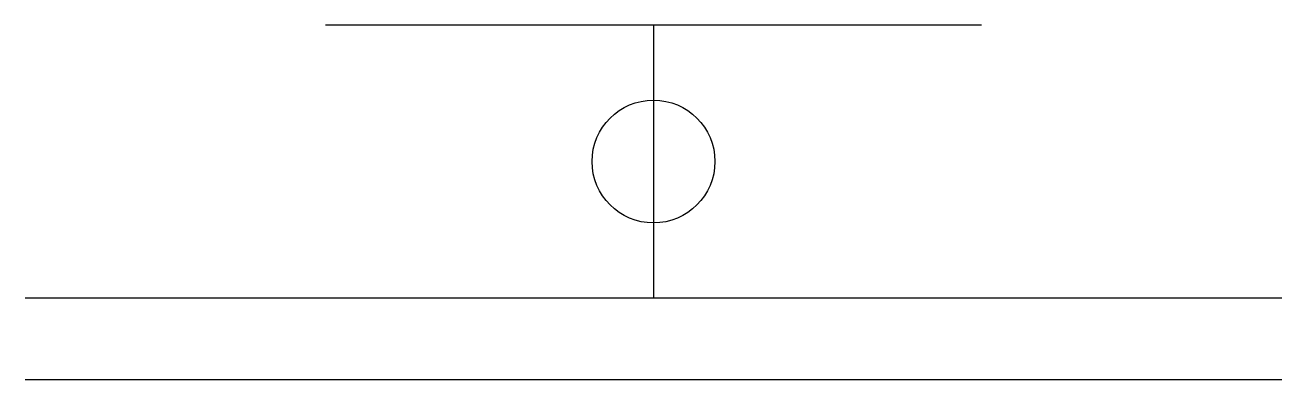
# Model space of a CAD drawing. Header units: millimetres. Extents: x -23 to 23, y 0 to 13.
import ezdxf

# ---------------------------------------------------------------- set-up
doc = ezdxf.new("R2010")
doc.units = ezdxf.units.MM
doc.layers.get('0').update_dxf_attribs({"linetype": 'CONTINUOUS'})

msp = doc.modelspace()

# ---------------------------------------------------------------- linework, layer by layer
for p, q in [((12, 13), (-12, 13)), ((0, 13), (0, 3)), ((0, 13), (0, 8)), ((0, 8), (0, 3)), ((23, 3), (-23, 3)), ((23, 0), (-23, 0))]:
    msp.add_line(p, q)
msp.add_circle((0, 8), 2.25)

doc.saveas('drawing.dxf')
